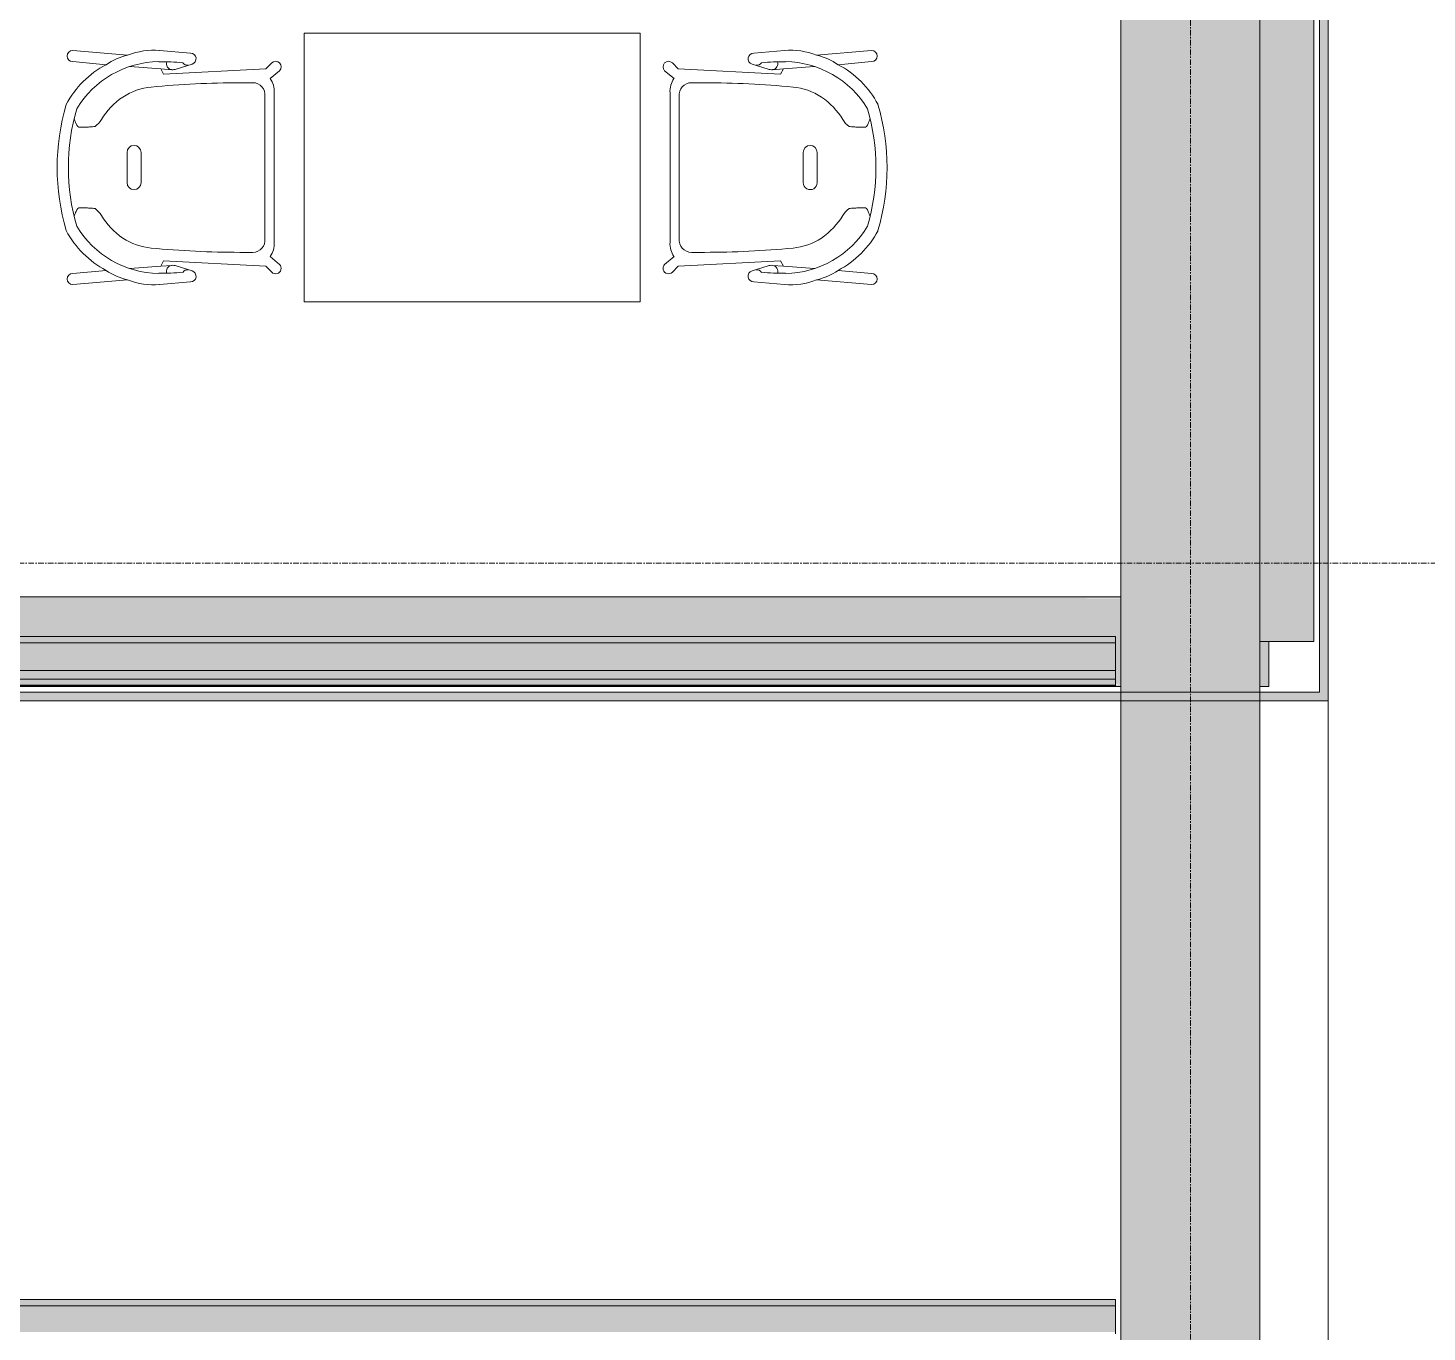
# Model space of a CAD drawing. Header units: inches. Extents: x 22011 to 32682, y -23296 to -20170.
# Drawn here: x 32237.1 to 32361.9, y -22706.7 to -22590.3 of the extents above; entities that cross this region are included whole.
import ezdxf

# ---------------------------------------------------------------- set-up
doc = ezdxf.new("R2010")
doc.units = ezdxf.units.IN
doc.header["$MEASUREMENT"] = 0
doc.linetypes.add('Grid Line 1_2_', pattern=[0.875, 0.5, -0.125, 0.125, -0.125])
for name, color, linetype, lineweight in [('A-ROOF', 132, 'Continuous', 9), ('A-WALL', 113, 'Continuous', 9), ('C-TOPO', 7, 'Continuous', 9), ('I-FURN', 30, 'Continuous', 9), ('S-BEAM', 12, 'Continuous', 9), ('S-GRID', 1, 'Continuous', 9)]:
    doc.layers.add(name, color=color, linetype=linetype, lineweight=lineweight)

# ---------------------------------------------------------------- blocks, each defined once
blk = doc.blocks.new('Girt_C - 8_D-560234-Roof Low')
at = {"layer": 'S-BEAM'}
blk.add_hatch(color=256, dxfattribs=at).paths.add_polyline_path([(26247.55, -22641.24), (26258.19, -22641.23), (26258.19, -22641.05), (25982.39, -22641.11), (25982.39, -22641.24), (26230.93, -22641.24)], flags=0)
h = blk.add_hatch(color=256, dxfattribs=at)
h.paths.add_polyline_path([(26271.39, -22648.87), (26271.39, -22645.05), (26270.59, -22645.05), (26270.59, -22648.87)], flags=0)
h.paths.add_polyline_path([(26258.19, -22648.87), (26258.19, -22641.24), (25982.39, -22641.24), (25982.39, -22644.58), (26257.69, -22644.58), (26257.69, -22648.87)], flags=0)
h = blk.add_hatch(color=256, dxfattribs=at)
h.paths.add_polyline_path([(26271.39, -22649.05), (26271.39, -22648.87), (26270.59, -22648.87), (26270.59, -22649.05)], flags=0)
h.paths.add_polyline_path([(26258.19, -22649.05), (26258.19, -22648.87), (26257.69, -22648.94), (26257.69, -22649.01), (26230.93, -22649.05)], flags=0)
for p, q in [((26258.19, -22641.05), (25982.39, -22641.05)), ((26271.39, -22645.05), (26271.39, -22648.87)), ((25982.39, -22649.05), (26258.19, -22649.05)), ((26270.59, -22649.05), (26271.39, -22649.05)), ((26271.39, -22648.87), (26271.39, -22649.05))]:
    blk.add_line(p, q, dxfattribs=at)
blk = doc.blocks.new('HermanMiller_Collection_Air-Chair_SideChair_Arms - Arms-460524-Roof Low')
at = {"layer": 'I-FURN'}
for p, q in [((-8.45, 10.45), (-3.55, 10.02)), ((-0.69, 10.45), (2.04, 10.2)), ((-5.47, 9.18), (-8.45, 9.45)), ((-3.35, 9.02), (-0.6, 8.8)), ((-0.6, 8.8), (-0.34, 8.32)), ((0.38, 8.73), (-0.6, 8.8)), ((-0.34, 8.32), (8.79, 8.8)), ((2.2, 9.22), (0.77, 8.78)), ((8.79, 8.8), (9.32, 9.33)), ((6.45, 7.57), (7.62, 7.57)), ((10.01, 8.64), (9.17, 7.94)), ((8.7, -6.35), (8.7, 6.35)), ((9.52, 6.69), (9.52, -6.69)), ((-3.6, -1.35), (-3.6, 1.35)), ((-2.35, 1.35), (-2.35, -1.35)), ((-0.34, -8.32), (-0.6, -8.8)), ((-0.6, -8.8), (0.38, -8.73)), ((8.79, -8.8), (-0.34, -8.32)), ((6.45, -7.57), (7.62, -7.57)), ((9.17, -7.94), (10.01, -8.64)), ((-8.45, -9.45), (-5.47, -9.18)), ((-3.35, -9.02), (-0.6, -8.8)), ((0.77, -8.78), (2.2, -9.22)), ((9.32, -9.33), (8.79, -8.8)), ((-3.55, -10.02), (-8.45, -10.45)), ((2.04, -10.2), (-0.69, -10.45))]:
    blk.add_line(p, q, dxfattribs=at)
for centre, radius, start, end in [((-8.45, 9.95), 0.5, 90, 270), ((-2.46, 4.97), 5.17, 102.2096, 125.548), ((-1.25, 4.41), 6.06, 84.7201, 112.311), ((2.06, 9.7), 0.499, 287, 91.3054), ((-1.51, 1.66), 8.5, 117.7851, 152.2149), ((-0.65, 0.76), 8.69, 90.7893, 148.9202), ((-0.51, -9.88), 19.32, 84.4222, 90.7893), ((0.44, 9.26), 0.53, 159.7405, 262.7198), ((0.45, 9.65), 0.924, 265.6115, 290.3639), ((1.81, 9.64), 0.521, 212.9555, 275.0445), ((9.66, 8.99), 0.49, 315, 135), ((6.58, -76.67), 84.24, 90.0911, 95.4677), ((7.62, 6.48), 1.09, 353.2467, 90.0911), ((7.56, 6.82), 1.97, 356.1033, 34.6542), ((-0.23, 0.83), 6.63, 124.5004, 148.6439), ((-0.92, 1.66), 5.55, 95.4677, 123.4626), ((9.93, 0), 19.77, 163.4787, 196.5213), ((9.93, 0), 18.77, 163.7855, 196.2145), ((-7.66, 5.36), 2.08, 305.4968, 328.6439), ((-2.98, 1.35), 0.625, 0, 180), ((-2.98, -1.35), 0.625, 180, 0), ((-7.66, -5.36), 2.08, 31.3561, 54.5032), ((-0.23, -0.83), 6.63, 211.3561, 235.4996), ((-1.51, -1.66), 8.5, 207.7851, 242.2149), ((-0.65, -0.76), 8.69, 211.0798, 269.2107), ((-0.92, -1.66), 5.55, 236.5374, 264.5323), ((6.58, 76.67), 84.24, 264.5323, 269.9089), ((7.62, -6.48), 1.09, 269.9089, 6.7533), ((7.56, -6.82), 1.97, 325.3458, 3.8967), ((0.44, -9.26), 0.53, 97.2802, 200.2595), ((0.45, -9.65), 0.924, 69.6361, 94.3885), ((9.66, -8.99), 0.49, 225, 45), ((-8.45, -9.95), 0.5, 90, 270), ((-2.46, -4.97), 5.17, 234.452, 257.7904), ((-0.51, 9.88), 19.32, 269.2107, 275.5778), ((1.81, -9.64), 0.521, 84.9555, 147.0445), ((2.06, -9.7), 0.499, 268.6946, 73), ((-1.25, -4.41), 6.06, 247.689, 275.2799)]:
    blk.add_arc(centre, radius, start, end, dxfattribs=at)
for centre, major_axis, ratio, start_param, end_param in [((-7.46, 6.92), (0.03, 3.66), 0.320235, 2.34328, 2.536765), ((-7.87, 5.38), (-0.03, 1.79), 0.298783, 2.522217, 3.153947), ((-7.87, -5.38), (0.03, 1.79), 0.298783, 6.270831, 6.902561), ((-7.46, -6.92), (-0.03, 3.66), 0.320235, 0.604828, 0.798312)]:
    blk.add_ellipse(centre, major_axis=major_axis, ratio=ratio, start_param=start_param, end_param=end_param, dxfattribs=at)
for points in [[(-6.45, 3.67), (-6.52, 3.66), (-6.67, 3.64), (-6.9, 3.62), (-7.13, 3.61), (-7.4, 3.6), (-7.65, 3.59), (-7.83, 3.59)], [(-6.45, -3.67), (-6.52, -3.66), (-6.67, -3.64), (-6.9, -3.62), (-7.13, -3.61), (-7.4, -3.6), (-7.65, -3.59), (-7.83, -3.59)]]:
    blk.add_open_spline(points, degree=3, knots=[-1, -1, -1, -1, -0.75, -0.5, -0.375, -0.25, 0, 0, 0, 0], dxfattribs=at)
blk = doc.blocks.new('Falcon 7700 Series Pedestal Base - 24_ x 30_ x 30_ - Wheelchair Height-460523-Roof Low')
at = {"layer": 'I-FURN'}
for p, q in [((15, 12), (-15, 12)), ((-15, 12), (-15, -12)), ((15, -12), (15, 12)), ((-15, -12), (15, -12))]:
    blk.add_line(p, q, dxfattribs=at)
blk = doc.blocks.new('HermanMiller_Collection_Air-Chair_SideChair_Arms - Arms-V70-Roof Low')
at = {"layer": 'I-FURN'}
for p, q in [((-3.55, 10.02), (-8.45, 10.45)), ((2.04, 10.2), (-0.69, 10.45)), ((-8.45, 9.45), (-5.47, 9.18)), ((-3.35, 9.02), (-0.6, 8.8)), ((-0.34, 8.32), (-0.6, 8.8)), ((-0.6, 8.8), (0.38, 8.73)), ((8.79, 8.8), (-0.34, 8.32)), ((0.77, 8.78), (2.2, 9.22)), ((9.32, 9.33), (8.79, 8.8)), ((6.45, 7.57), (7.62, 7.57)), ((9.17, 7.94), (10.01, 8.64)), ((8.7, 6.35), (8.7, -6.35)), ((9.52, -6.69), (9.52, 6.69)), ((-3.6, 1.35), (-3.6, -1.35)), ((-2.35, -1.35), (-2.35, 1.35)), ((-0.6, -8.8), (-0.34, -8.32)), ((0.38, -8.73), (-0.6, -8.8)), ((-0.34, -8.32), (8.79, -8.8)), ((6.45, -7.57), (7.62, -7.57)), ((10.01, -8.64), (9.17, -7.94)), ((-5.47, -9.18), (-8.45, -9.45)), ((-3.35, -9.02), (-0.6, -8.8)), ((2.2, -9.22), (0.77, -8.78)), ((8.79, -8.8), (9.32, -9.33)), ((-8.45, -10.45), (-3.55, -10.02)), ((-0.69, -10.45), (2.04, -10.2))]:
    blk.add_line(p, q, dxfattribs=at)
for centre, radius, start, end in [((-8.45, 9.95), 0.5, 90, 270), ((-2.46, 4.97), 5.17, 102.2096, 125.548), ((-1.25, 4.41), 6.06, 84.7201, 112.311), ((2.06, 9.7), 0.499, 287, 91.3054), ((-1.51, 1.66), 8.5, 117.7851, 152.2149), ((-0.65, 0.76), 8.69, 90.7893, 148.9202), ((-0.51, -9.88), 19.32, 84.4222, 90.7893), ((0.44, 9.26), 0.53, 159.7405, 262.7198), ((0.45, 9.65), 0.924, 265.6115, 290.3639), ((1.81, 9.64), 0.521, 212.9555, 275.0445), ((9.66, 8.99), 0.49, 315, 135), ((6.58, -76.67), 84.24, 90.0911, 95.4677), ((7.62, 6.48), 1.09, 353.2467, 90.0911), ((7.56, 6.82), 1.97, 356.1033, 34.6542), ((-0.23, 0.83), 6.63, 124.5004, 148.6439), ((-0.92, 1.66), 5.55, 95.4677, 123.4626), ((9.93, 0), 19.77, 163.4787, 196.5213), ((9.93, 0), 18.77, 163.7855, 196.2145), ((-7.66, 5.36), 2.08, 305.4968, 328.6439), ((-2.98, 1.35), 0.625, 360, 180), ((-2.98, -1.35), 0.625, 180, 360), ((-7.66, -5.36), 2.08, 31.3561, 54.5032), ((-0.23, -0.83), 6.63, 211.3561, 235.4996), ((-1.51, -1.66), 8.5, 207.7851, 242.2149), ((-0.65, -0.76), 8.69, 211.0798, 269.2107), ((-0.92, -1.66), 5.55, 236.5374, 264.5323), ((6.58, 76.67), 84.24, 264.5323, 269.9089), ((7.62, -6.48), 1.09, 269.9089, 6.7533), ((7.56, -6.82), 1.97, 325.3458, 3.8967), ((0.44, -9.26), 0.53, 97.2802, 200.2595), ((0.45, -9.65), 0.924, 69.6361, 94.3885), ((9.66, -8.99), 0.49, 225, 45), ((-8.45, -9.95), 0.5, 90, 270), ((-2.46, -4.97), 5.17, 234.452, 257.7904), ((-0.51, 9.88), 19.32, 269.2107, 275.5778), ((1.81, -9.64), 0.521, 84.9555, 147.0445), ((2.06, -9.7), 0.499, 268.6946, 73), ((-1.25, -4.41), 6.06, 247.689, 275.2799)]:
    blk.add_arc(centre, radius, start, end, dxfattribs=at)
for centre, major_axis, ratio, start_param, end_param in [((-7.46, 6.92), (0.03, 3.66), 0.320235, 2.34328, 2.536765), ((-7.87, 5.38), (-0.03, 1.79), 0.298783, 2.522217, 3.153947), ((-7.87, -5.38), (0.03, 1.79), 0.298783, 6.270831, 6.902561), ((-7.46, -6.92), (-0.03, 3.66), 0.320235, 0.604828, 0.798312)]:
    blk.add_ellipse(centre, major_axis=major_axis, ratio=ratio, start_param=start_param, end_param=end_param, dxfattribs=at)
for points in [[(-6.45, 3.67), (-6.52, 3.66), (-6.67, 3.64), (-6.9, 3.62), (-7.13, 3.61), (-7.4, 3.6), (-7.65, 3.59), (-7.83, 3.59)], [(-6.45, -3.67), (-6.52, -3.66), (-6.67, -3.64), (-6.9, -3.62), (-7.13, -3.61), (-7.4, -3.6), (-7.65, -3.59), (-7.83, -3.59)]]:
    blk.add_open_spline(points, degree=3, knots=[-1, -1, -1, -1, -0.75, -0.5, -0.375, -0.25, 0, 0, 0, 0], dxfattribs=at)
blk = doc.blocks.new('Girt_Z - 10_D-V121-Roof Low')
at = {"layer": 'S-BEAM'}
h = blk.add_hatch(color=256, dxfattribs=at)
h.paths.add_polyline_path([(26257.69, -22645.15), (26257.69, -22644.58), (25851.39, -22644.58), (25851.39, -22645.15), (26247.55, -22645.15)], flags=0)
h.paths.add_polyline_path([(22225.09, -22645.15), (22376.1, -22645.15), (22376.1, -22644.58), (22225.09, -22644.58)], flags=0)
h.paths.add_polyline_path([(22376.89, -22645.15), (22793.89, -22645.15), (22793.89, -22644.58), (22376.89, -22644.58)], flags=0)
h.paths.add_polyline_path([(25846.39, -22645.15), (25846.39, -22644.58), (25726.39, -22644.58), (25726.39, -22645.15), (25831.94, -22645.15)], flags=0)
h.paths.add_polyline_path([(22798.89, -22645.15), (23141.61, -22645.15), (23141.61, -22644.58), (22798.89, -22644.58)], flags=0)
h.paths.add_polyline_path([(25721.39, -22645.15), (25721.39, -22644.58), (25521.39, -22644.58), (25521.39, -22645.15), (25698.94, -22645.15)], flags=0)
h.paths.add_polyline_path([(23146.61, -22645.15), (23949.89, -22645.15), (23949.89, -22644.58), (23146.61, -22644.58)], flags=0)
h.paths.add_polyline_path([(25516.39, -22645.15), (25516.39, -22644.58), (25507.39, -22644.58), (25507.39, -22645.15)], flags=0)
h.paths.add_polyline_path([(25502.39, -22645.15), (25502.39, -22644.58), (25302.39, -22644.58), (25302.39, -22645.15), (25499.45, -22645.15)], flags=0)
h.paths.add_polyline_path([(25170.39, -22645.15), (25297.39, -22645.15), (25297.39, -22644.58), (25170.39, -22644.58)], flags=0)
h.paths.add_polyline_path([(25112.92, -22645.15), (25165.39, -22645.15), (25165.39, -22644.58), (25110.89, -22644.58), (25110.89, -22645.15)], flags=0)
h.paths.add_polyline_path([(25105.89, -22645.15), (25105.89, -22644.58), (24978.89, -22644.58), (24978.89, -22645.15), (25100.45, -22645.15)], flags=0)
h.paths.add_polyline_path([(23954.89, -22645.15), (24051.89, -22645.15), (24051.89, -22644.58), (23954.89, -22644.58)], flags=0)
h.paths.add_polyline_path([(24973.89, -22645.15), (24973.89, -22644.58), (24630.89, -22644.58), (24630.89, -22645.15), (24900.96, -22645.15)], flags=0)
h.paths.add_polyline_path([(24056.89, -22645.15), (24625.89, -22645.15), (24625.89, -22644.58), (24056.89, -22644.58)], flags=0)
blk.add_hatch(color=256, dxfattribs=at).paths.add_polyline_path([(24501.97, -22647.49), (26257.69, -22647.49), (26257.69, -22645.15), (22225.09, -22645.15), (22225.09, -22647.49), (24368.97, -22647.49)], flags=0)
h = blk.add_hatch(color=256, dxfattribs=at)
h.paths.add_polyline_path([(26230.93, -22647.64), (26257.69, -22647.57), (26257.69, -22647.49), (25851.39, -22647.57), (25851.39, -22647.64), (26190.46, -22647.64)], flags=0)
h.paths.add_polyline_path([(22225.09, -22647.64), (22376.1, -22647.57), (22376.1, -22647.49), (22225.09, -22647.57), (22225.09, -22647.63)], flags=0)
h.paths.add_polyline_path([(22376.89, -22647.64), (22793.89, -22647.57), (22793.89, -22647.49), (22376.89, -22647.58), (22376.89, -22647.63)], flags=0)
h.paths.add_polyline_path([(25846.39, -22647.64), (25846.39, -22647.49), (25726.39, -22647.57), (25726.39, -22647.64), (25831.94, -22647.64)], flags=0)
h.paths.add_polyline_path([(22798.89, -22647.64), (23141.61, -22647.57), (23141.61, -22647.49), (22798.89, -22647.58), (22798.89, -22647.63)], flags=0)
h.paths.add_polyline_path([(25721.39, -22647.64), (25721.39, -22647.49), (25521.39, -22647.57), (25521.39, -22647.64), (25698.94, -22647.64)], flags=0)
h.paths.add_polyline_path([(23146.61, -22647.64), (23949.89, -22647.57), (23949.89, -22647.49), (23146.61, -22647.59), (23146.61, -22647.63)], flags=0)
h.paths.add_polyline_path([(25516.39, -22647.64), (25516.39, -22647.49), (25507.39, -22647.57), (25507.39, -22647.64)], flags=0)
h.paths.add_polyline_path([(25502.39, -22647.64), (25502.39, -22647.49), (25302.39, -22647.57), (25302.39, -22647.64), (25499.45, -22647.64)], flags=0)
h.paths.add_polyline_path([(23954.89, -22647.64), (24051.89, -22647.57), (24051.89, -22647.49), (23954.89, -22647.57), (23954.89, -22647.63)], flags=0)
h.paths.add_polyline_path([(24056.89, -22647.64), (24625.89, -22647.54), (24625.89, -22647.49), (24056.89, -22647.57), (24056.89, -22647.63)], flags=0)
h.paths.add_polyline_path([(24630.89, -22647.64), (24973.89, -22647.55), (24973.89, -22647.49), (24630.89, -22647.57), (24630.89, -22647.64)], flags=0)
h.paths.add_polyline_path([(25170.39, -22647.64), (25297.39, -22647.55), (25297.39, -22647.49), (25170.39, -22647.57), (25170.39, -22647.64)], flags=0)
h.paths.add_polyline_path([(24978.89, -22647.64), (25105.89, -22647.55), (25105.89, -22647.49), (24978.89, -22647.57), (24978.89, -22647.64)], flags=0)
h.paths.add_polyline_path([(25165.39, -22647.64), (25165.39, -22647.49), (25110.89, -22647.57), (25110.89, -22647.64), (25133.7, -22647.64)], flags=0)
h = blk.add_hatch(color=256, dxfattribs=at)
h.paths.add_polyline_path([(24634.97, -22648.41), (24973.89, -22648.41), (24973.89, -22647.64), (24630.89, -22647.64), (24630.89, -22648.41)], flags=0)
h.paths.add_polyline_path([(26257.69, -22648.41), (26257.69, -22647.64), (25851.39, -22647.64), (25851.39, -22648.41), (26230.93, -22648.41)], flags=0)
h.paths.add_polyline_path([(22241.02, -22648.41), (22376.1, -22648.41), (22376.1, -22647.64), (22225.09, -22647.64), (22225.09, -22648.41)], flags=0)
h.paths.add_polyline_path([(22376.89, -22648.41), (22793.89, -22648.41), (22793.89, -22647.64), (22376.89, -22647.64)], flags=0)
h.paths.add_polyline_path([(25846.39, -22648.41), (25846.39, -22647.64), (25726.39, -22647.64), (25726.39, -22648.41), (25831.94, -22648.41)], flags=0)
h.paths.add_polyline_path([(25721.39, -22648.41), (25721.39, -22647.64), (25521.39, -22647.64), (25521.39, -22648.41), (25698.94, -22648.41)], flags=0)
h.paths.add_polyline_path([(22798.89, -22648.41), (23141.61, -22648.41), (23141.61, -22647.64), (22798.89, -22647.64)], flags=0)
h.paths.add_polyline_path([(23146.61, -22648.41), (23949.89, -22648.41), (23949.89, -22647.64), (23146.61, -22647.64)], flags=0)
h.paths.add_polyline_path([(25516.39, -22648.41), (25516.39, -22647.64), (25507.39, -22647.64), (25507.39, -22648.41)], flags=0)
h.paths.add_polyline_path([(25502.39, -22648.41), (25502.39, -22647.64), (25302.39, -22647.64), (25302.39, -22648.41), (25499.45, -22648.41)], flags=0)
h.paths.add_polyline_path([(25223.01, -22648.41), (25297.39, -22648.41), (25297.39, -22647.64), (25170.39, -22647.64), (25170.39, -22648.41)], flags=0)
h.paths.add_polyline_path([(23954.89, -22648.41), (24051.89, -22648.41), (24051.89, -22647.64), (23954.89, -22647.64)], flags=0)
h.paths.add_polyline_path([(25165.39, -22648.41), (25165.39, -22647.64), (25110.89, -22647.64), (25110.89, -22648.41), (25133.7, -22648.41)], flags=0)
h.paths.add_polyline_path([(24056.89, -22648.41), (24625.89, -22648.41), (24625.89, -22647.64), (24056.89, -22647.64)], flags=0)
h.paths.add_polyline_path([(25105.89, -22648.41), (25105.89, -22647.64), (24978.89, -22647.64), (24978.89, -22648.41), (25100.45, -22648.41)], flags=0)
h = blk.add_hatch(color=256, dxfattribs=at)
h.paths.add_polyline_path([(26257.69, -22648.94), (26257.69, -22648.41), (25851.39, -22648.41), (25851.39, -22648.94), (26230.93, -22648.94)], flags=0)
h.paths.add_polyline_path([(22241.02, -22648.94), (22376.1, -22648.94), (22376.1, -22648.41), (22225.09, -22648.41), (22225.09, -22648.94)], flags=0)
h.paths.add_polyline_path([(22376.89, -22648.94), (22793.89, -22648.94), (22793.89, -22648.41), (22376.89, -22648.41)], flags=0)
h.paths.add_polyline_path([(25846.39, -22648.94), (25846.39, -22648.41), (25726.39, -22648.41), (25726.39, -22648.94), (25831.94, -22648.94)], flags=0)
h.paths.add_polyline_path([(22798.89, -22648.94), (23141.61, -22648.94), (23141.61, -22648.41), (22798.89, -22648.41)], flags=0)
h.paths.add_polyline_path([(25721.39, -22648.94), (25721.39, -22648.41), (25521.39, -22648.41), (25521.39, -22648.94), (25698.94, -22648.94)], flags=0)
h.paths.add_polyline_path([(23146.61, -22648.94), (23949.89, -22648.94), (23949.89, -22648.41), (23146.61, -22648.41)], flags=0)
h.paths.add_polyline_path([(25516.39, -22648.94), (25516.39, -22648.41), (25507.39, -22648.41), (25507.39, -22648.94)], flags=0)
h.paths.add_polyline_path([(25502.39, -22648.94), (25502.39, -22648.41), (25302.39, -22648.41), (25302.39, -22648.94), (25499.45, -22648.94)], flags=0)
h.paths.add_polyline_path([(25170.39, -22648.94), (25297.39, -22648.94), (25297.39, -22648.41), (25170.39, -22648.41)], flags=0)
h.paths.add_polyline_path([(25165.39, -22648.94), (25165.39, -22648.41), (25110.89, -22648.41), (25110.89, -22648.94), (25133.7, -22648.94)], flags=0)
h.paths.add_polyline_path([(23954.89, -22648.94), (24051.89, -22648.94), (24051.89, -22648.41), (23954.89, -22648.41)], flags=0)
h.paths.add_polyline_path([(25105.89, -22648.94), (25105.89, -22648.41), (24978.89, -22648.41), (24978.89, -22648.94), (25100.45, -22648.94)], flags=0)
h.paths.add_polyline_path([(24056.89, -22648.94), (24625.89, -22648.94), (24625.89, -22648.41), (24056.89, -22648.41)], flags=0)
h.paths.add_polyline_path([(24973.89, -22648.94), (24973.89, -22648.41), (24630.89, -22648.41), (24630.89, -22648.94), (24900.96, -22648.94)], flags=0)
for p, q in [((26257.69, -22645.15), (22225.09, -22645.15)), ((25851.39, -22644.58), (26257.69, -22644.58)), ((26257.69, -22644.58), (26257.69, -22645.15)), ((26257.69, -22645.15), (26257.69, -22647.49)), ((22225.09, -22647.64), (26257.69, -22647.64)), ((26257.69, -22647.49), (26257.69, -22647.64)), ((26257.69, -22647.63), (26257.69, -22648.41)), ((25851.39, -22648.41), (26257.69, -22648.41)), ((25851.39, -22648.94), (26257.69, -22648.94)), ((25851.39, -22649.01), (26257.69, -22649.01)), ((26257.69, -22648.41), (26257.69, -22648.94)), ((26257.69, -22648.94), (26257.69, -22649.01))]:
    blk.add_line(p, q, dxfattribs=at)
blk = doc.blocks.new('Girt_Z - 10_D-V122-Roof Low')
at = {"layer": 'S-BEAM'}
h = blk.add_hatch(color=256, dxfattribs=at)
h.paths.add_polyline_path([(26257.69, -22704.33), (26257.69, -22703.76), (25987.68, -22703.76), (25987.68, -22704.33), (26230.93, -22704.33)], flags=0)
h.paths.add_polyline_path([(22225.09, -22704.33), (22376.1, -22704.33), (22376.1, -22703.76), (22225.09, -22703.76)], flags=0)
h.paths.add_polyline_path([(22376.89, -22704.33), (22793.89, -22704.33), (22793.89, -22703.76), (22376.89, -22703.76)], flags=0)
h.paths.add_polyline_path([(25986.89, -22704.33), (25986.89, -22703.76), (25851.39, -22703.76), (25851.39, -22704.33), (25981.56, -22704.33)], flags=0)
h.paths.add_polyline_path([(25846.39, -22704.33), (25846.39, -22703.76), (25726.39, -22703.76), (25726.39, -22704.33), (25831.94, -22704.33)], flags=0)
h.paths.add_polyline_path([(22798.89, -22704.33), (23141.61, -22704.33), (23141.61, -22703.76), (22798.89, -22703.76)], flags=0)
h.paths.add_polyline_path([(25706.3, -22704.33), (25721.39, -22704.33), (25721.39, -22703.76), (25521.39, -22703.76), (25521.39, -22704.33), (25698.94, -22704.33)], flags=0)
h.paths.add_polyline_path([(23146.61, -22704.33), (24625.89, -22704.33), (24625.89, -22703.76), (23146.61, -22703.76)], flags=0)
h.paths.add_polyline_path([(25516.39, -22704.33), (25516.39, -22703.76), (25507.39, -22703.76), (25507.39, -22704.33)], flags=0)
h.paths.add_polyline_path([(25502.39, -22704.33), (25502.39, -22703.76), (25302.39, -22703.76), (25302.39, -22704.33), (25499.45, -22704.33)], flags=0)
h.paths.add_polyline_path([(25297.39, -22704.33), (25297.39, -22703.76), (25110.89, -22703.76), (25110.89, -22704.33), (25166.95, -22704.33)], flags=0)
h.paths.add_polyline_path([(25105.89, -22704.33), (25105.89, -22703.76), (24978.89, -22703.76), (24978.89, -22704.33), (25100.45, -22704.33)], flags=0)
h.paths.add_polyline_path([(24973.89, -22704.33), (24973.89, -22703.76), (24630.89, -22703.76), (24630.89, -22704.33), (24900.96, -22704.33)], flags=0)
blk.add_hatch(color=256, dxfattribs=at).paths.add_polyline_path([(26231.94, -22706.67), (26257.69, -22706.67), (26257.69, -22704.33), (22225.09, -22704.33), (22225.09, -22706.67), (26230.93, -22706.67)], flags=0)
for p, q in [((26257.69, -22704.33), (22225.09, -22704.33)), ((25987.68, -22703.76), (26257.69, -22703.76)), ((26257.69, -22703.76), (26257.69, -22704.33)), ((26257.69, -22704.33), (26257.69, -22706.67)), ((26257.69, -22706.67), (26257.69, -22706.82))]:
    blk.add_line(p, q, dxfattribs=at)
blk = doc.blocks.new('W-Wide Flange - W21X166-556722-Roof Low')
at = {"layer": 'S-BEAM'}
h = blk.add_hatch(color=256, dxfattribs=at)
h.paths.add_polyline_path([(26270.59, -22754.56), (26270.59, -22650.34), (26258.19, -22650.34), (26258.19, -22754.56), (26265.59, -22754.56)], flags=0)
h.paths.add_polyline_path([(26258.19, -22649.55), (26270.59, -22649.55), (26270.59, -22351.9), (26258.19, -22351.9), (26258.19, -22646.56)], flags=0)
blk.add_hatch(color=256, dxfattribs=at).paths.add_polyline_path([(26258.19, -22650.34), (26270.59, -22650.34), (26270.59, -22649.55), (26258.19, -22649.55)], flags=0)
for p, q in [((26258.19, -22649.55), (26258.19, -22351.9)), ((26270.59, -22649.55), (26270.59, -22351.9)), ((26258.19, -22650.34), (26258.19, -22649.55)), ((26270.59, -22650.34), (26270.59, -22649.55)), ((26258.19, -22754.56), (26258.19, -22650.34)), ((26270.59, -22754.56), (26270.59, -22650.34))]:
    blk.add_line(p, q, dxfattribs=at)
blk = doc.blocks.new('Girt_C - 8_D-560229-Roof Low')
at = {"layer": 'S-BEAM'}
for points in [[(26275.2, -22645.05), (26275.2, -22344.05), (26270.39, -22344.05), (26270.39, -22347.05), (26267.58, -22347.05), (26267.58, -22348.2), (26270.59, -22348.2), (26270.59, -22645.05)], [(26275.3, -22645.05), (26275.39, -22645.05), (26275.3, -22344.05), (26275.2, -22344.05), (26275.2, -22645.05)]]:
    blk.add_hatch(color=256, dxfattribs=at).paths.add_polyline_path(points, flags=0)
for p, q in [((26275.39, -22645.05), (26275.39, -22344.05)), ((26275.2, -22645.05), (26270.59, -22645.05)), ((26275.39, -22645.05), (26275.2, -22645.05))]:
    blk.add_line(p, q, dxfattribs=at)

msp = doc.modelspace()

# ---------------------------------------------------------------- hatches: boundary and pattern name
at = {"layer": 'A-WALL', "transparency": 33554611}
for points in [[(32352.3, -22650.34), (32353.09, -22650.34), (32353.09, -22338.55), (32352.3, -22338.55), (32352.3, -22649.55)], [(32064.09, -22650.34), (32352.3, -22650.34), (32352.3, -22649.55), (32064.09, -22649.55)]]:
    msp.add_hatch(color=256, dxfattribs=at).paths.add_polyline_path(points, flags=0)

# ---------------------------------------------------------------- linework, layer by layer
at = {"layer": 'A-ROOF'}
msp.add_line((32353.09, -22337.77), (32353.09, -22770.34), dxfattribs=at)
at = {"layer": 'A-WALL'}
for p, q in [((32352.3, -22649.55), (32352.3, -22338.55)), ((32352.3, -22649.55), (32063.3, -22649.55)), ((32353.09, -22650.34), (32064.09, -22650.34))]:
    msp.add_line(p, q, dxfattribs=at)
at = {"layer": 'C-TOPO'}
for p, q in [((32353.09, -22337.77), (32353.09, -22650.34)), ((32334.6, -22650.34), (32064.09, -22650.34)), ((32353.09, -22650.34), (32347, -22650.34))]:
    msp.add_line(p, q, dxfattribs=at)
at = {"layer": 'S-GRID', "linetype": 'Grid Line 1_2_'}
for p, q in [((32340.8, -22848.21), (32340.8, -20313.23)), ((32682.11, -22638.05), (27942.7, -22638.05))]:
    msp.add_line(p, q, dxfattribs=at)

# ---------------------------------------------------------------- block references
at = {"layer": 'I-FURN'}
for name, p in [('Falcon 7700 Series Pedestal Base - 24_ x 30_ x 30_ - Wheelchair Height-460523-Roof Low', (32276.71, -22602.74)), ('HermanMiller_Collection_Air-Chair_SideChair_Arms - Arms-460524-Roof Low', (32249.52, -22602.74))]:
    msp.add_blockref(name, p, dxfattribs=at)
at = {"layer": 'I-FURN', "rotation": 180}
msp.add_blockref('HermanMiller_Collection_Air-Chair_SideChair_Arms - Arms-V70-Roof Low', (32303.89, -22602.74), dxfattribs=at)
at = {"layer": 'S-BEAM'}
for name in ['Girt_C - 8_D-560229-Roof Low', 'W-Wide Flange - W21X166-556722-Roof Low', 'Girt_C - 8_D-560234-Roof Low', 'Girt_Z - 10_D-V121-Roof Low', 'Girt_Z - 10_D-V122-Roof Low']:
    msp.add_blockref(name, (6076.41, 0), dxfattribs=at)

doc.saveas('drawing.dxf')
